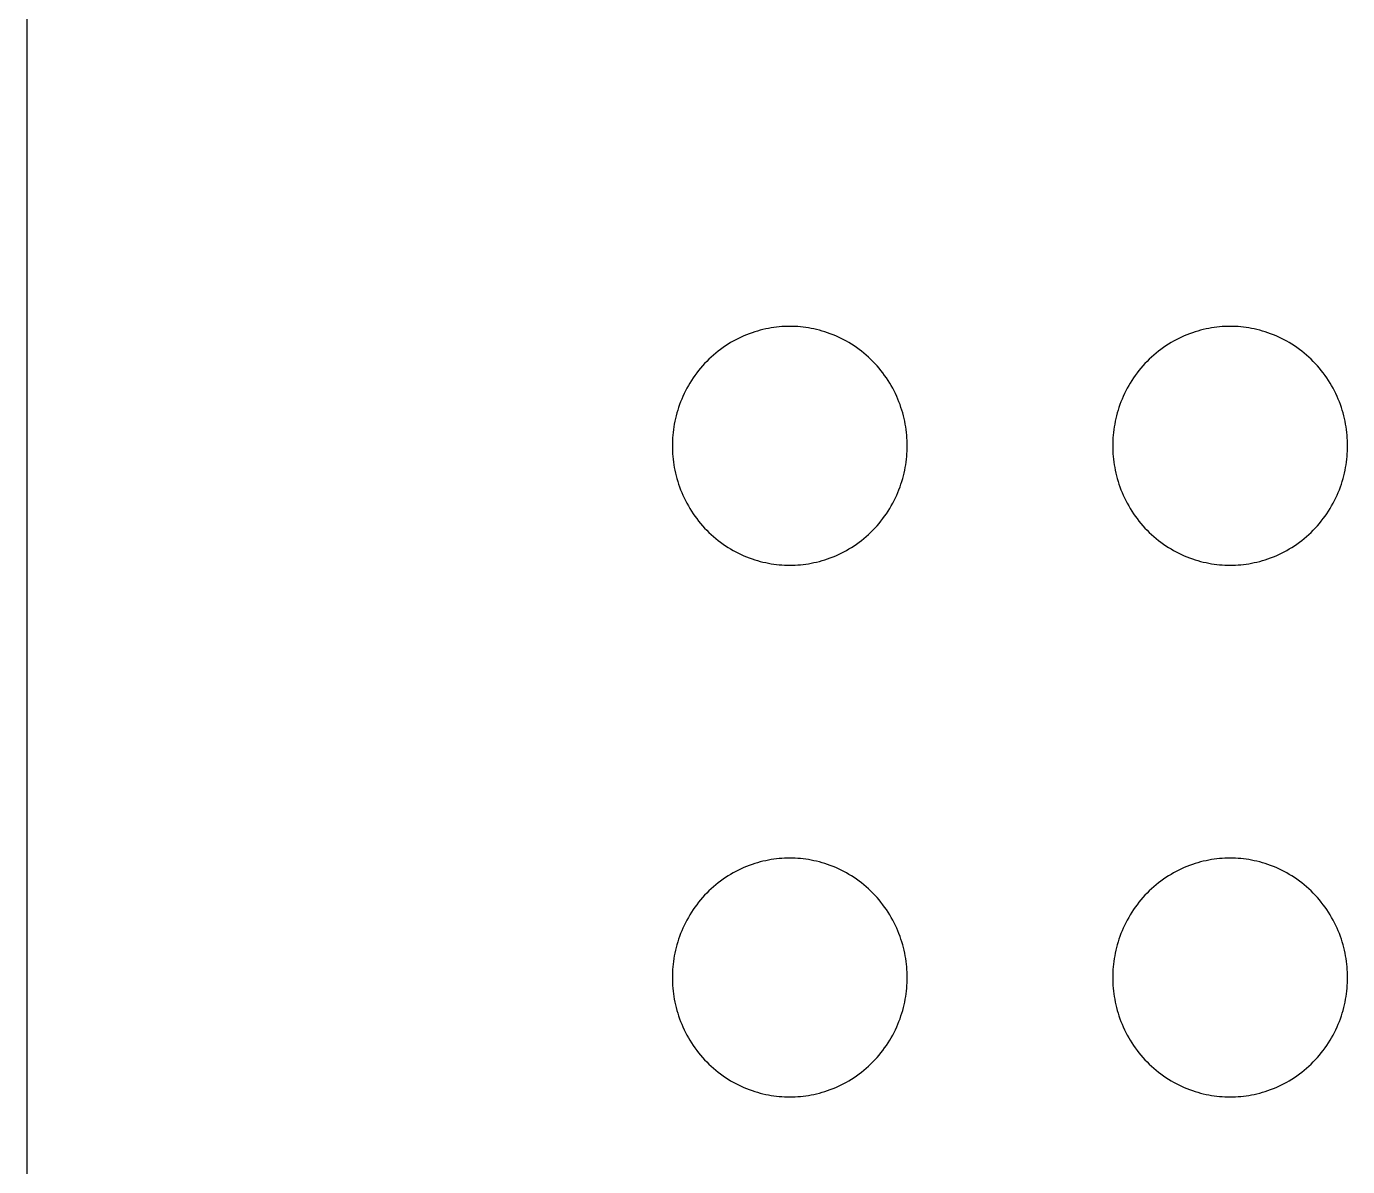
# Model space of a CAD drawing. Header units: millimetres. Extents: x 0 to 4030, y -54 to 2762.
# Drawn here: x 1704.71 to 1742.49, y 491.6 to 524.22 of the extents above; entities that cross this region are included whole.
import ezdxf

# ---------------------------------------------------------------- set-up
doc = ezdxf.new("R2010")
doc.units = ezdxf.units.MM
doc.header["$MEASUREMENT"] = 0
doc.layers.add('Utwórz2D linie widoczne', color=7, linetype='Continuous', true_color=0x000000)

msp = doc.modelspace()

# ---------------------------------------------------------------- linework, layer by layer
at = {"layer": 'Utwórz2D linie widoczne'}
for p, q in [((1704.725, 435.178), (1704.725, 653.261)), ((1704.708, 651.72), (1704.725, 436.72)), ((1725.225, 515.364), (1725.148, 515.33)), ((1725.302, 515.396), (1725.225, 515.364)), ((1725.38, 515.427), (1725.302, 515.396)), ((1725.458, 515.455), (1725.38, 515.427)), ((1725.536, 515.481), (1725.458, 515.455)), ((1725.614, 515.504), (1725.536, 515.481)), ((1725.693, 515.526), (1725.614, 515.504)), ((1725.771, 515.546), (1725.693, 515.526)), ((1725.849, 515.564), (1725.771, 515.546)), ((1725.927, 515.579), (1725.849, 515.564)), ((1726.005, 515.593), (1725.927, 515.579)), ((1726.083, 515.605), (1726.005, 515.593)), ((1726.16, 515.614), (1726.083, 515.605)), ((1726.237, 515.622), (1726.16, 515.614)), ((1726.313, 515.629), (1726.237, 515.622)), ((1726.389, 515.633), (1726.313, 515.629)), ((1726.464, 515.635), (1726.389, 515.633)), ((1726.538, 515.636), (1726.464, 515.635)), ((1726.613, 515.635), (1726.538, 515.636)), ((1726.688, 515.633), (1726.613, 515.635)), ((1726.764, 515.629), (1726.688, 515.633)), ((1726.84, 515.622), (1726.764, 515.629)), ((1726.917, 515.614), (1726.84, 515.622)), ((1726.994, 515.605), (1726.917, 515.614)), ((1727.072, 515.593), (1726.994, 515.605)), ((1727.149, 515.579), (1727.072, 515.593)), ((1727.227, 515.564), (1727.149, 515.579)), ((1727.306, 515.546), (1727.227, 515.564)), ((1727.384, 515.526), (1727.306, 515.546)), ((1727.462, 515.504), (1727.384, 515.526)), ((1727.541, 515.481), (1727.462, 515.504)), ((1727.619, 515.455), (1727.541, 515.481)), ((1727.697, 515.427), (1727.619, 515.455)), ((1727.774, 515.396), (1727.697, 515.427)), ((1727.852, 515.364), (1727.774, 515.396)), ((1727.929, 515.33), (1727.852, 515.364)), ((1737.818, 515.364), (1737.741, 515.33)), ((1737.895, 515.396), (1737.818, 515.364)), ((1737.973, 515.427), (1737.895, 515.396)), ((1738.051, 515.455), (1737.973, 515.427)), ((1738.129, 515.481), (1738.051, 515.455)), ((1738.207, 515.504), (1738.129, 515.481)), ((1738.286, 515.526), (1738.207, 515.504)), ((1738.364, 515.546), (1738.286, 515.526)), ((1738.442, 515.564), (1738.364, 515.546)), ((1738.52, 515.579), (1738.442, 515.564)), ((1738.598, 515.593), (1738.52, 515.579)), ((1738.676, 515.605), (1738.598, 515.593)), ((1738.753, 515.614), (1738.676, 515.605)), ((1738.83, 515.622), (1738.753, 515.614)), ((1738.906, 515.629), (1738.83, 515.622)), ((1738.982, 515.633), (1738.906, 515.629)), ((1739.057, 515.635), (1738.982, 515.633)), ((1739.131, 515.636), (1739.057, 515.635)), ((1739.206, 515.635), (1739.131, 515.636)), ((1739.281, 515.633), (1739.206, 515.635)), ((1739.357, 515.629), (1739.281, 515.633)), ((1739.433, 515.622), (1739.357, 515.629)), ((1739.51, 515.614), (1739.433, 515.622)), ((1739.587, 515.605), (1739.51, 515.614)), ((1739.665, 515.593), (1739.587, 515.605)), ((1739.742, 515.579), (1739.665, 515.593)), ((1739.821, 515.564), (1739.742, 515.579)), ((1739.899, 515.546), (1739.821, 515.564)), ((1739.977, 515.526), (1739.899, 515.546)), ((1740.055, 515.504), (1739.977, 515.526)), ((1740.134, 515.481), (1740.055, 515.504)), ((1740.212, 515.455), (1740.134, 515.481)), ((1740.29, 515.427), (1740.212, 515.455)), ((1740.368, 515.396), (1740.29, 515.427)), ((1740.445, 515.364), (1740.368, 515.396)), ((1740.522, 515.33), (1740.445, 515.364)), ((1724.559, 514.98), (1724.49, 514.927)), ((1724.629, 515.03), (1724.559, 514.98)), ((1724.701, 515.079), (1724.629, 515.03)), ((1724.773, 515.126), (1724.701, 515.079)), ((1724.847, 515.171), (1724.773, 515.126)), ((1724.921, 515.214), (1724.847, 515.171)), ((1724.996, 515.255), (1724.921, 515.214)), ((1725.072, 515.293), (1724.996, 515.255)), ((1725.148, 515.33), (1725.072, 515.293)), ((1728.005, 515.293), (1727.929, 515.33)), ((1728.081, 515.255), (1728.005, 515.293)), ((1728.156, 515.214), (1728.081, 515.255)), ((1728.23, 515.171), (1728.156, 515.214)), ((1728.303, 515.126), (1728.23, 515.171)), ((1728.376, 515.079), (1728.303, 515.126)), ((1728.447, 515.03), (1728.376, 515.079)), ((1728.518, 514.98), (1728.447, 515.03)), ((1728.587, 514.927), (1728.518, 514.98)), ((1737.152, 514.98), (1737.083, 514.927)), ((1737.222, 515.03), (1737.152, 514.98)), ((1737.294, 515.079), (1737.222, 515.03)), ((1737.366, 515.126), (1737.294, 515.079)), ((1737.44, 515.171), (1737.366, 515.126)), ((1737.514, 515.214), (1737.44, 515.171)), ((1737.589, 515.255), (1737.514, 515.214)), ((1737.665, 515.293), (1737.589, 515.255)), ((1737.741, 515.33), (1737.665, 515.293)), ((1740.598, 515.293), (1740.522, 515.33)), ((1740.674, 515.255), (1740.598, 515.293)), ((1740.749, 515.214), (1740.674, 515.255)), ((1740.823, 515.171), (1740.749, 515.214)), ((1740.897, 515.126), (1740.823, 515.171)), ((1740.969, 515.079), (1740.897, 515.126)), ((1741.04, 515.03), (1740.969, 515.079)), ((1741.111, 514.98), (1741.04, 515.03)), ((1741.18, 514.927), (1741.111, 514.98)), ((1724.164, 514.636), (1724.103, 514.572)), ((1724.226, 514.697), (1724.164, 514.636)), ((1724.29, 514.757), (1724.226, 514.697)), ((1724.355, 514.816), (1724.29, 514.757)), ((1724.422, 514.872), (1724.355, 514.816)), ((1724.49, 514.927), (1724.422, 514.872)), ((1728.655, 514.872), (1728.587, 514.927)), ((1728.722, 514.816), (1728.655, 514.872)), ((1728.787, 514.757), (1728.722, 514.816)), ((1728.851, 514.697), (1728.787, 514.757)), ((1728.913, 514.636), (1728.851, 514.697)), ((1728.974, 514.572), (1728.913, 514.636)), ((1736.757, 514.636), (1736.696, 514.572)), ((1736.819, 514.697), (1736.757, 514.636)), ((1736.883, 514.757), (1736.819, 514.697)), ((1736.948, 514.816), (1736.883, 514.757)), ((1737.015, 514.872), (1736.948, 514.816)), ((1737.083, 514.927), (1737.015, 514.872)), ((1741.248, 514.872), (1741.18, 514.927)), ((1741.315, 514.816), (1741.248, 514.872)), ((1741.38, 514.757), (1741.315, 514.816)), ((1741.444, 514.697), (1741.38, 514.757)), ((1741.506, 514.636), (1741.444, 514.697)), ((1741.567, 514.572), (1741.506, 514.636)), ((1723.826, 514.234), (1723.776, 514.162)), ((1723.877, 514.304), (1723.826, 514.234)), ((1723.931, 514.373), (1723.877, 514.304)), ((1723.987, 514.441), (1723.931, 514.373)), ((1724.044, 514.507), (1723.987, 514.441)), ((1724.103, 514.572), (1724.044, 514.507)), ((1729.033, 514.507), (1728.974, 514.572)), ((1729.09, 514.441), (1729.033, 514.507)), ((1729.145, 514.373), (1729.09, 514.441)), ((1729.199, 514.304), (1729.145, 514.373)), ((1729.251, 514.234), (1729.199, 514.304)), ((1729.301, 514.162), (1729.251, 514.234)), ((1736.419, 514.234), (1736.369, 514.162)), ((1736.471, 514.304), (1736.419, 514.234)), ((1736.524, 514.373), (1736.471, 514.304)), ((1736.58, 514.441), (1736.524, 514.373)), ((1736.637, 514.507), (1736.58, 514.441)), ((1736.696, 514.572), (1736.637, 514.507)), ((1741.626, 514.507), (1741.567, 514.572)), ((1741.683, 514.441), (1741.626, 514.507)), ((1741.738, 514.373), (1741.683, 514.441)), ((1741.792, 514.304), (1741.738, 514.373)), ((1741.844, 514.234), (1741.792, 514.304)), ((1741.894, 514.162), (1741.844, 514.234)), ((1723.595, 513.865), (1723.555, 513.789)), ((1723.637, 513.941), (1723.595, 513.865)), ((1723.681, 514.015), (1723.637, 513.941)), ((1723.728, 514.089), (1723.681, 514.015)), ((1723.776, 514.162), (1723.728, 514.089)), ((1729.349, 514.089), (1729.301, 514.162)), ((1729.395, 514.015), (1729.349, 514.089)), ((1729.439, 513.941), (1729.395, 514.015)), ((1729.481, 513.865), (1729.439, 513.941)), ((1729.521, 513.789), (1729.481, 513.865)), ((1736.188, 513.865), (1736.148, 513.789)), ((1736.23, 513.941), (1736.188, 513.865)), ((1736.275, 514.015), (1736.23, 513.941)), ((1736.321, 514.089), (1736.275, 514.015)), ((1736.369, 514.162), (1736.321, 514.089)), ((1741.942, 514.089), (1741.894, 514.162)), ((1741.988, 514.015), (1741.942, 514.089)), ((1742.032, 513.941), (1741.988, 514.015)), ((1742.074, 513.865), (1742.032, 513.941)), ((1742.114, 513.789), (1742.074, 513.865)), ((1723.416, 513.477), (1723.386, 513.398)), ((1723.448, 513.556), (1723.416, 513.477)), ((1723.481, 513.634), (1723.448, 513.556)), ((1723.517, 513.712), (1723.481, 513.634)), ((1723.555, 513.789), (1723.517, 513.712)), ((1729.559, 513.712), (1729.521, 513.789)), ((1729.595, 513.634), (1729.559, 513.712)), ((1729.629, 513.556), (1729.595, 513.634)), ((1729.661, 513.477), (1729.629, 513.556)), ((1729.69, 513.398), (1729.661, 513.477)), ((1736.009, 513.477), (1735.979, 513.398)), ((1736.041, 513.556), (1736.009, 513.477)), ((1736.075, 513.634), (1736.041, 513.556)), ((1736.11, 513.712), (1736.075, 513.634)), ((1736.148, 513.789), (1736.11, 513.712)), ((1742.152, 513.712), (1742.114, 513.789)), ((1742.188, 513.634), (1742.152, 513.712)), ((1742.222, 513.556), (1742.188, 513.634)), ((1742.254, 513.477), (1742.222, 513.556)), ((1742.283, 513.398), (1742.254, 513.477)), ((1723.288, 513.08), (1723.269, 513)), ((1723.31, 513.16), (1723.288, 513.08)), ((1723.333, 513.239), (1723.31, 513.16)), ((1723.359, 513.319), (1723.333, 513.239)), ((1723.386, 513.398), (1723.359, 513.319)), ((1729.718, 513.319), (1729.69, 513.398)), ((1729.743, 513.239), (1729.718, 513.319)), ((1729.767, 513.16), (1729.743, 513.239)), ((1729.788, 513.08), (1729.767, 513.16)), ((1729.808, 513), (1729.788, 513.08)), ((1735.881, 513.08), (1735.862, 513)), ((1735.903, 513.16), (1735.881, 513.08)), ((1735.926, 513.239), (1735.903, 513.16)), ((1735.952, 513.319), (1735.926, 513.239)), ((1735.979, 513.398), (1735.952, 513.319)), ((1742.311, 513.319), (1742.283, 513.398)), ((1742.336, 513.239), (1742.311, 513.319)), ((1742.36, 513.16), (1742.336, 513.239)), ((1742.381, 513.08), (1742.36, 513.16)), ((1742.401, 513), (1742.381, 513.08)), ((1723.223, 512.762), (1723.211, 512.683)), ((1723.236, 512.841), (1723.223, 512.762)), ((1723.252, 512.921), (1723.236, 512.841)), ((1723.269, 513), (1723.252, 512.921)), ((1729.825, 512.921), (1729.808, 513)), ((1729.84, 512.841), (1729.825, 512.921)), ((1729.854, 512.762), (1729.84, 512.841)), ((1729.865, 512.683), (1729.854, 512.762)), ((1735.816, 512.762), (1735.804, 512.683)), ((1735.829, 512.841), (1735.816, 512.762)), ((1735.845, 512.921), (1735.829, 512.841)), ((1735.862, 513), (1735.845, 512.921)), ((1742.418, 512.921), (1742.401, 513)), ((1742.433, 512.841), (1742.418, 512.921)), ((1742.447, 512.762), (1742.433, 512.841)), ((1742.458, 512.683), (1742.447, 512.762)), ((1723.183, 512.372), (1723.181, 512.295)), ((1723.188, 512.449), (1723.183, 512.372)), ((1723.194, 512.527), (1723.188, 512.449)), ((1723.202, 512.605), (1723.194, 512.527)), ((1723.211, 512.683), (1723.202, 512.605)), ((1729.875, 512.605), (1729.865, 512.683)), ((1729.883, 512.527), (1729.875, 512.605)), ((1729.889, 512.449), (1729.883, 512.527)), ((1729.893, 512.372), (1729.889, 512.449)), ((1729.896, 512.295), (1729.893, 512.372)), ((1735.777, 512.372), (1735.774, 512.295)), ((1735.781, 512.449), (1735.777, 512.372)), ((1735.787, 512.527), (1735.781, 512.449)), ((1735.795, 512.605), (1735.787, 512.527)), ((1735.804, 512.683), (1735.795, 512.605)), ((1742.468, 512.605), (1742.458, 512.683)), ((1742.476, 512.527), (1742.468, 512.605)), ((1742.482, 512.449), (1742.476, 512.527)), ((1742.486, 512.372), (1742.482, 512.449)), ((1742.489, 512.295), (1742.486, 512.372)), ((1723.181, 512.295), (1723.18, 512.22)), ((1723.18, 512.22), (1723.181, 512.144)), ((1723.181, 512.144), (1723.183, 512.067)), ((1723.183, 512.067), (1723.188, 511.99)), ((1723.188, 511.99), (1723.194, 511.913)), ((1729.883, 511.913), (1729.889, 511.99)), ((1729.889, 511.99), (1729.893, 512.067)), ((1729.893, 512.067), (1729.896, 512.144)), ((1729.896, 512.22), (1729.896, 512.295)), ((1729.896, 512.144), (1729.896, 512.22)), ((1735.774, 512.295), (1735.773, 512.22)), ((1735.773, 512.22), (1735.774, 512.144)), ((1735.774, 512.144), (1735.777, 512.067)), ((1735.777, 512.067), (1735.781, 511.99)), ((1735.781, 511.99), (1735.787, 511.913)), ((1742.476, 511.913), (1742.482, 511.99)), ((1742.482, 511.99), (1742.486, 512.067)), ((1742.486, 512.067), (1742.489, 512.144)), ((1742.49, 512.22), (1742.489, 512.295)), ((1742.489, 512.144), (1742.49, 512.22)), ((1723.194, 511.913), (1723.202, 511.835)), ((1723.202, 511.835), (1723.211, 511.756)), ((1723.211, 511.756), (1723.223, 511.677)), ((1723.223, 511.677), (1723.236, 511.598)), ((1723.236, 511.598), (1723.252, 511.519)), ((1729.825, 511.519), (1729.84, 511.598)), ((1729.84, 511.598), (1729.854, 511.677)), ((1729.854, 511.677), (1729.865, 511.756)), ((1729.865, 511.756), (1729.875, 511.835)), ((1729.875, 511.835), (1729.883, 511.913)), ((1735.787, 511.913), (1735.795, 511.835)), ((1735.795, 511.835), (1735.804, 511.756)), ((1735.804, 511.756), (1735.816, 511.677)), ((1735.816, 511.677), (1735.829, 511.598)), ((1735.829, 511.598), (1735.845, 511.519)), ((1742.418, 511.519), (1742.433, 511.598)), ((1742.433, 511.598), (1742.447, 511.677)), ((1742.447, 511.677), (1742.458, 511.756)), ((1742.458, 511.756), (1742.468, 511.835)), ((1742.468, 511.835), (1742.476, 511.913)), ((1723.252, 511.519), (1723.269, 511.439)), ((1723.269, 511.439), (1723.288, 511.359)), ((1723.288, 511.359), (1723.31, 511.28)), ((1723.31, 511.28), (1723.333, 511.2)), ((1723.333, 511.2), (1723.359, 511.12)), ((1729.718, 511.12), (1729.743, 511.2)), ((1729.743, 511.2), (1729.767, 511.28)), ((1729.767, 511.28), (1729.788, 511.359)), ((1729.788, 511.359), (1729.808, 511.439)), ((1729.808, 511.439), (1729.825, 511.519)), ((1735.845, 511.519), (1735.862, 511.439)), ((1735.862, 511.439), (1735.881, 511.359)), ((1735.881, 511.359), (1735.903, 511.28)), ((1735.903, 511.28), (1735.926, 511.2)), ((1735.926, 511.2), (1735.952, 511.12)), ((1742.311, 511.12), (1742.336, 511.2)), ((1742.336, 511.2), (1742.36, 511.28)), ((1742.36, 511.28), (1742.381, 511.359)), ((1742.381, 511.359), (1742.401, 511.439)), ((1742.401, 511.439), (1742.418, 511.519)), ((1723.359, 511.12), (1723.386, 511.041)), ((1723.386, 511.041), (1723.416, 510.962)), ((1723.416, 510.962), (1723.448, 510.883)), ((1723.448, 510.883), (1723.481, 510.805)), ((1729.595, 510.805), (1729.629, 510.883)), ((1729.629, 510.883), (1729.661, 510.962)), ((1729.661, 510.962), (1729.69, 511.041)), ((1729.69, 511.041), (1729.718, 511.12)), ((1735.952, 511.12), (1735.979, 511.041)), ((1735.979, 511.041), (1736.009, 510.962)), ((1736.009, 510.962), (1736.041, 510.883)), ((1736.041, 510.883), (1736.075, 510.805)), ((1742.188, 510.805), (1742.222, 510.883)), ((1742.222, 510.883), (1742.254, 510.962)), ((1742.254, 510.962), (1742.283, 511.041)), ((1742.283, 511.041), (1742.311, 511.12)), ((1723.481, 510.805), (1723.517, 510.727)), ((1723.517, 510.727), (1723.555, 510.65)), ((1723.555, 510.65), (1723.595, 510.574)), ((1723.595, 510.574), (1723.637, 510.498)), ((1723.637, 510.498), (1723.681, 510.424)), ((1729.395, 510.424), (1729.439, 510.498)), ((1729.439, 510.498), (1729.481, 510.574)), ((1729.481, 510.574), (1729.521, 510.65)), ((1729.521, 510.65), (1729.559, 510.727)), ((1729.559, 510.727), (1729.595, 510.805)), ((1736.075, 510.805), (1736.11, 510.727)), ((1736.11, 510.727), (1736.148, 510.65)), ((1736.148, 510.65), (1736.188, 510.574)), ((1736.188, 510.574), (1736.23, 510.498)), ((1736.23, 510.498), (1736.275, 510.424)), ((1741.988, 510.424), (1742.032, 510.498)), ((1742.032, 510.498), (1742.074, 510.574)), ((1742.074, 510.574), (1742.114, 510.65)), ((1742.114, 510.65), (1742.152, 510.727)), ((1742.152, 510.727), (1742.188, 510.805)), ((1723.681, 510.424), (1723.728, 510.35)), ((1723.728, 510.35), (1723.776, 510.277)), ((1723.776, 510.277), (1723.826, 510.206)), ((1723.826, 510.206), (1723.877, 510.135)), ((1723.877, 510.135), (1723.931, 510.066)), ((1723.931, 510.066), (1723.987, 509.998)), ((1729.09, 509.998), (1729.145, 510.066)), ((1729.145, 510.066), (1729.199, 510.135)), ((1729.199, 510.135), (1729.251, 510.206)), ((1729.251, 510.206), (1729.301, 510.277)), ((1729.301, 510.277), (1729.349, 510.35)), ((1729.349, 510.35), (1729.395, 510.424)), ((1736.275, 510.424), (1736.321, 510.35)), ((1736.321, 510.35), (1736.369, 510.277)), ((1736.369, 510.277), (1736.419, 510.206)), ((1736.419, 510.206), (1736.471, 510.135)), ((1736.471, 510.135), (1736.524, 510.066)), ((1736.524, 510.066), (1736.58, 509.998)), ((1741.683, 509.998), (1741.738, 510.066)), ((1741.738, 510.066), (1741.792, 510.135)), ((1741.792, 510.135), (1741.844, 510.206)), ((1741.844, 510.206), (1741.894, 510.277)), ((1741.894, 510.277), (1741.942, 510.35)), ((1741.942, 510.35), (1741.988, 510.424)), ((1723.987, 509.998), (1724.044, 509.932)), ((1724.044, 509.932), (1724.103, 509.867)), ((1724.103, 509.867), (1724.164, 509.804)), ((1724.164, 509.804), (1724.226, 509.742)), ((1724.226, 509.742), (1724.29, 509.682)), ((1724.29, 509.682), (1724.355, 509.624)), ((1728.722, 509.624), (1728.787, 509.682)), ((1728.787, 509.682), (1728.851, 509.742)), ((1728.851, 509.742), (1728.913, 509.804)), ((1728.913, 509.804), (1728.974, 509.867)), ((1728.974, 509.867), (1729.033, 509.932)), ((1729.033, 509.932), (1729.09, 509.998)), ((1736.58, 509.998), (1736.637, 509.932)), ((1736.637, 509.932), (1736.696, 509.867)), ((1736.696, 509.867), (1736.757, 509.804)), ((1736.757, 509.804), (1736.819, 509.742)), ((1736.819, 509.742), (1736.883, 509.682)), ((1736.883, 509.682), (1736.948, 509.624)), ((1741.315, 509.624), (1741.38, 509.682)), ((1741.38, 509.682), (1741.444, 509.742)), ((1741.444, 509.742), (1741.506, 509.804)), ((1741.506, 509.804), (1741.567, 509.867)), ((1741.567, 509.867), (1741.626, 509.932)), ((1741.626, 509.932), (1741.683, 509.998)), ((1724.355, 509.624), (1724.422, 509.567)), ((1724.422, 509.567), (1724.49, 509.512)), ((1724.49, 509.512), (1724.559, 509.46)), ((1724.559, 509.46), (1724.629, 509.409)), ((1724.629, 509.409), (1724.701, 509.36)), ((1724.701, 509.36), (1724.773, 509.313)), ((1724.773, 509.313), (1724.847, 509.268)), ((1728.23, 509.268), (1728.303, 509.313)), ((1728.303, 509.313), (1728.376, 509.36)), ((1728.376, 509.36), (1728.447, 509.409)), ((1728.447, 509.409), (1728.518, 509.46)), ((1728.518, 509.46), (1728.587, 509.512)), ((1728.587, 509.512), (1728.655, 509.567)), ((1728.655, 509.567), (1728.722, 509.624)), ((1736.948, 509.624), (1737.015, 509.567)), ((1737.015, 509.567), (1737.083, 509.512)), ((1737.083, 509.512), (1737.152, 509.46)), ((1737.152, 509.46), (1737.222, 509.409)), ((1737.222, 509.409), (1737.294, 509.36)), ((1737.294, 509.36), (1737.366, 509.313)), ((1737.366, 509.313), (1737.44, 509.268)), ((1740.823, 509.268), (1740.897, 509.313)), ((1740.897, 509.313), (1740.969, 509.36)), ((1740.969, 509.36), (1741.04, 509.409)), ((1741.04, 509.409), (1741.111, 509.46)), ((1741.111, 509.46), (1741.18, 509.512)), ((1741.18, 509.512), (1741.248, 509.567)), ((1741.248, 509.567), (1741.315, 509.624)), ((1724.847, 509.268), (1724.921, 509.225)), ((1724.921, 509.225), (1724.996, 509.185)), ((1724.996, 509.185), (1725.072, 509.146)), ((1725.072, 509.146), (1725.148, 509.11)), ((1725.148, 509.11), (1725.225, 509.075)), ((1725.225, 509.075), (1725.302, 509.043)), ((1725.302, 509.043), (1725.38, 509.013)), ((1725.38, 509.013), (1725.458, 508.985)), ((1725.458, 508.985), (1725.536, 508.959)), ((1725.536, 508.959), (1725.614, 508.935)), ((1725.614, 508.935), (1725.693, 508.913)), ((1727.384, 508.913), (1727.462, 508.935)), ((1727.462, 508.935), (1727.541, 508.959)), ((1727.541, 508.959), (1727.619, 508.985)), ((1727.619, 508.985), (1727.697, 509.013)), ((1727.697, 509.013), (1727.774, 509.043)), ((1727.774, 509.043), (1727.852, 509.075)), ((1727.852, 509.075), (1727.929, 509.11)), ((1727.929, 509.11), (1728.005, 509.146)), ((1728.005, 509.146), (1728.081, 509.185)), ((1728.081, 509.185), (1728.156, 509.225)), ((1728.156, 509.225), (1728.23, 509.268)), ((1737.44, 509.268), (1737.514, 509.225)), ((1737.514, 509.225), (1737.589, 509.185)), ((1737.589, 509.185), (1737.665, 509.146)), ((1737.665, 509.146), (1737.741, 509.11)), ((1737.741, 509.11), (1737.818, 509.075)), ((1737.818, 509.075), (1737.895, 509.043)), ((1737.895, 509.043), (1737.973, 509.013)), ((1737.973, 509.013), (1738.051, 508.985)), ((1738.051, 508.985), (1738.129, 508.959)), ((1738.129, 508.959), (1738.207, 508.935)), ((1738.207, 508.935), (1738.286, 508.913)), ((1739.977, 508.913), (1740.055, 508.935)), ((1740.055, 508.935), (1740.134, 508.959)), ((1740.134, 508.959), (1740.212, 508.985)), ((1740.212, 508.985), (1740.29, 509.013)), ((1740.29, 509.013), (1740.368, 509.043)), ((1740.368, 509.043), (1740.445, 509.075)), ((1740.445, 509.075), (1740.522, 509.11)), ((1740.522, 509.11), (1740.598, 509.146)), ((1740.598, 509.146), (1740.674, 509.185)), ((1740.674, 509.185), (1740.749, 509.225)), ((1740.749, 509.225), (1740.823, 509.268)), ((1725.693, 508.913), (1725.771, 508.893)), ((1725.771, 508.893), (1725.849, 508.876)), ((1725.849, 508.876), (1725.927, 508.86)), ((1725.927, 508.86), (1726.005, 508.846)), ((1726.005, 508.846), (1726.083, 508.835)), ((1726.083, 508.835), (1726.16, 508.825)), ((1726.16, 508.825), (1726.237, 508.817)), ((1726.237, 508.817), (1726.313, 508.811)), ((1726.313, 508.811), (1726.389, 508.806)), ((1726.389, 508.806), (1726.464, 508.804)), ((1726.464, 508.804), (1726.538, 508.803)), ((1726.538, 508.803), (1726.613, 508.804)), ((1726.613, 508.804), (1726.688, 508.806)), ((1726.688, 508.806), (1726.764, 508.811)), ((1726.764, 508.811), (1726.84, 508.817)), ((1726.84, 508.817), (1726.917, 508.825)), ((1726.917, 508.825), (1726.994, 508.835)), ((1726.994, 508.835), (1727.072, 508.846)), ((1727.072, 508.846), (1727.149, 508.86)), ((1727.149, 508.86), (1727.227, 508.876)), ((1727.227, 508.876), (1727.306, 508.893)), ((1727.306, 508.893), (1727.384, 508.913)), ((1738.286, 508.913), (1738.364, 508.893)), ((1738.364, 508.893), (1738.442, 508.876)), ((1738.442, 508.876), (1738.52, 508.86)), ((1738.52, 508.86), (1738.598, 508.846)), ((1738.598, 508.846), (1738.676, 508.835)), ((1738.676, 508.835), (1738.753, 508.825)), ((1738.753, 508.825), (1738.83, 508.817)), ((1738.83, 508.817), (1738.906, 508.811)), ((1738.906, 508.811), (1738.982, 508.806)), ((1738.982, 508.806), (1739.057, 508.804)), ((1739.057, 508.804), (1739.131, 508.803)), ((1739.131, 508.803), (1739.206, 508.804)), ((1739.206, 508.804), (1739.281, 508.806)), ((1739.281, 508.806), (1739.357, 508.811)), ((1739.357, 508.811), (1739.433, 508.817)), ((1739.433, 508.817), (1739.51, 508.825)), ((1739.51, 508.825), (1739.587, 508.835)), ((1739.587, 508.835), (1739.665, 508.846)), ((1739.665, 508.846), (1739.742, 508.86)), ((1739.742, 508.86), (1739.821, 508.876)), ((1739.821, 508.876), (1739.899, 508.893)), ((1739.899, 508.893), (1739.977, 508.913)), ((1725.458, 500.239), (1725.38, 500.211)), ((1725.536, 500.265), (1725.458, 500.239)), ((1725.614, 500.289), (1725.536, 500.265)), ((1725.693, 500.311), (1725.614, 500.289)), ((1725.771, 500.331), (1725.693, 500.311)), ((1725.849, 500.348), (1725.771, 500.331)), ((1725.927, 500.364), (1725.849, 500.348)), ((1726.005, 500.378), (1725.927, 500.364)), ((1726.083, 500.39), (1726.005, 500.378)), ((1726.16, 500.399), (1726.083, 500.39)), ((1726.237, 500.407), (1726.16, 500.399)), ((1726.313, 500.413), (1726.237, 500.407)), ((1726.389, 500.418), (1726.313, 500.413)), ((1726.464, 500.42), (1726.389, 500.418)), ((1726.538, 500.421), (1726.464, 500.42)), ((1726.613, 500.42), (1726.538, 500.421)), ((1726.688, 500.418), (1726.613, 500.42)), ((1726.764, 500.413), (1726.688, 500.418)), ((1726.84, 500.407), (1726.764, 500.413)), ((1726.917, 500.399), (1726.84, 500.407)), ((1726.994, 500.39), (1726.917, 500.399)), ((1727.072, 500.378), (1726.994, 500.39)), ((1727.149, 500.364), (1727.072, 500.378)), ((1727.227, 500.348), (1727.149, 500.364)), ((1727.306, 500.331), (1727.227, 500.348)), ((1727.384, 500.311), (1727.306, 500.331)), ((1727.462, 500.289), (1727.384, 500.311)), ((1727.541, 500.265), (1727.462, 500.289)), ((1727.619, 500.239), (1727.541, 500.265)), ((1727.697, 500.211), (1727.619, 500.239)), ((1738.051, 500.239), (1737.973, 500.211)), ((1738.129, 500.265), (1738.051, 500.239)), ((1738.207, 500.289), (1738.129, 500.265)), ((1738.286, 500.311), (1738.207, 500.289)), ((1738.364, 500.331), (1738.286, 500.311)), ((1738.442, 500.348), (1738.364, 500.331)), ((1738.52, 500.364), (1738.442, 500.348)), ((1738.598, 500.378), (1738.52, 500.364)), ((1738.676, 500.39), (1738.598, 500.378)), ((1738.753, 500.399), (1738.676, 500.39)), ((1738.83, 500.407), (1738.753, 500.399)), ((1738.906, 500.413), (1738.83, 500.407)), ((1738.982, 500.418), (1738.906, 500.413)), ((1739.057, 500.42), (1738.982, 500.418)), ((1739.131, 500.421), (1739.057, 500.42)), ((1739.206, 500.42), (1739.131, 500.421)), ((1739.281, 500.418), (1739.206, 500.42)), ((1739.357, 500.413), (1739.281, 500.418)), ((1739.433, 500.407), (1739.357, 500.413)), ((1739.51, 500.399), (1739.433, 500.407)), ((1739.587, 500.39), (1739.51, 500.399)), ((1739.665, 500.378), (1739.587, 500.39)), ((1739.742, 500.364), (1739.665, 500.378)), ((1739.821, 500.348), (1739.742, 500.364)), ((1739.899, 500.331), (1739.821, 500.348)), ((1739.977, 500.311), (1739.899, 500.331)), ((1740.055, 500.289), (1739.977, 500.311)), ((1740.134, 500.265), (1740.055, 500.289)), ((1740.212, 500.239), (1740.134, 500.265)), ((1740.29, 500.211), (1740.212, 500.239)), ((1724.701, 499.864), (1724.629, 499.815)), ((1724.773, 499.911), (1724.701, 499.864)), ((1724.847, 499.956), (1724.773, 499.911)), ((1724.921, 499.999), (1724.847, 499.956)), ((1724.996, 500.039), (1724.921, 499.999)), ((1725.072, 500.078), (1724.996, 500.039)), ((1725.148, 500.115), (1725.072, 500.078)), ((1725.225, 500.149), (1725.148, 500.115)), ((1725.302, 500.181), (1725.225, 500.149)), ((1725.38, 500.211), (1725.302, 500.181)), ((1727.774, 500.181), (1727.697, 500.211)), ((1727.852, 500.149), (1727.774, 500.181)), ((1727.929, 500.115), (1727.852, 500.149)), ((1728.005, 500.078), (1727.929, 500.115)), ((1728.081, 500.039), (1728.005, 500.078)), ((1728.156, 499.999), (1728.081, 500.039)), ((1728.23, 499.956), (1728.156, 499.999)), ((1728.303, 499.911), (1728.23, 499.956)), ((1728.376, 499.864), (1728.303, 499.911)), ((1728.447, 499.815), (1728.376, 499.864)), ((1737.294, 499.864), (1737.222, 499.815)), ((1737.366, 499.911), (1737.294, 499.864)), ((1737.44, 499.956), (1737.366, 499.911)), ((1737.514, 499.999), (1737.44, 499.956)), ((1737.589, 500.039), (1737.514, 499.999)), ((1737.665, 500.078), (1737.589, 500.039)), ((1737.741, 500.115), (1737.665, 500.078)), ((1737.818, 500.149), (1737.741, 500.115)), ((1737.895, 500.181), (1737.818, 500.149)), ((1737.973, 500.211), (1737.895, 500.181)), ((1740.368, 500.181), (1740.29, 500.211)), ((1740.445, 500.149), (1740.368, 500.181)), ((1740.522, 500.115), (1740.445, 500.149)), ((1740.598, 500.078), (1740.522, 500.115)), ((1740.674, 500.039), (1740.598, 500.078)), ((1740.749, 499.999), (1740.674, 500.039)), ((1740.823, 499.956), (1740.749, 499.999)), ((1740.897, 499.911), (1740.823, 499.956)), ((1740.969, 499.864), (1740.897, 499.911)), ((1741.04, 499.815), (1740.969, 499.864)), ((1724.226, 499.482), (1724.164, 499.42)), ((1724.29, 499.542), (1724.226, 499.482)), ((1724.355, 499.601), (1724.29, 499.542)), ((1724.422, 499.657), (1724.355, 499.601)), ((1724.49, 499.712), (1724.422, 499.657)), ((1724.559, 499.764), (1724.49, 499.712)), ((1724.629, 499.815), (1724.559, 499.764)), ((1728.518, 499.764), (1728.447, 499.815)), ((1728.587, 499.712), (1728.518, 499.764)), ((1728.655, 499.657), (1728.587, 499.712)), ((1728.722, 499.601), (1728.655, 499.657)), ((1728.787, 499.542), (1728.722, 499.601)), ((1728.851, 499.482), (1728.787, 499.542)), ((1728.913, 499.42), (1728.851, 499.482)), ((1736.819, 499.482), (1736.757, 499.42)), ((1736.883, 499.542), (1736.819, 499.482)), ((1736.948, 499.601), (1736.883, 499.542)), ((1737.015, 499.657), (1736.948, 499.601)), ((1737.083, 499.712), (1737.015, 499.657)), ((1737.152, 499.764), (1737.083, 499.712)), ((1737.222, 499.815), (1737.152, 499.764)), ((1741.111, 499.764), (1741.04, 499.815)), ((1741.18, 499.712), (1741.111, 499.764)), ((1741.248, 499.657), (1741.18, 499.712)), ((1741.315, 499.601), (1741.248, 499.657)), ((1741.38, 499.542), (1741.315, 499.601)), ((1741.444, 499.482), (1741.38, 499.542)), ((1741.506, 499.42), (1741.444, 499.482)), ((1723.931, 499.158), (1723.877, 499.089)), ((1723.987, 499.226), (1723.931, 499.158)), ((1724.044, 499.292), (1723.987, 499.226)), ((1724.103, 499.357), (1724.044, 499.292)), ((1724.164, 499.42), (1724.103, 499.357)), ((1728.974, 499.357), (1728.913, 499.42)), ((1729.033, 499.292), (1728.974, 499.357)), ((1729.09, 499.226), (1729.033, 499.292)), ((1729.145, 499.158), (1729.09, 499.226)), ((1729.199, 499.089), (1729.145, 499.158)), ((1736.524, 499.158), (1736.471, 499.089)), ((1736.58, 499.226), (1736.524, 499.158)), ((1736.637, 499.292), (1736.58, 499.226)), ((1736.696, 499.357), (1736.637, 499.292)), ((1736.757, 499.42), (1736.696, 499.357)), ((1741.567, 499.357), (1741.506, 499.42)), ((1741.626, 499.292), (1741.567, 499.357)), ((1741.683, 499.226), (1741.626, 499.292)), ((1741.738, 499.158), (1741.683, 499.226)), ((1741.792, 499.089), (1741.738, 499.158)), ((1723.637, 498.726), (1723.595, 498.65)), ((1723.681, 498.8), (1723.637, 498.726)), ((1723.728, 498.874), (1723.681, 498.8)), ((1723.776, 498.947), (1723.728, 498.874)), ((1723.826, 499.018), (1723.776, 498.947)), ((1723.877, 499.089), (1723.826, 499.018)), ((1729.251, 499.018), (1729.199, 499.089)), ((1729.301, 498.947), (1729.251, 499.018)), ((1729.349, 498.874), (1729.301, 498.947)), ((1729.395, 498.8), (1729.349, 498.874)), ((1729.439, 498.726), (1729.395, 498.8)), ((1729.481, 498.65), (1729.439, 498.726)), ((1736.23, 498.726), (1736.188, 498.65)), ((1736.275, 498.8), (1736.23, 498.726)), ((1736.321, 498.874), (1736.275, 498.8)), ((1736.369, 498.947), (1736.321, 498.874)), ((1736.419, 499.018), (1736.369, 498.947)), ((1736.471, 499.089), (1736.419, 499.018)), ((1741.844, 499.018), (1741.792, 499.089)), ((1741.894, 498.947), (1741.844, 499.018)), ((1741.942, 498.874), (1741.894, 498.947)), ((1741.988, 498.8), (1741.942, 498.874)), ((1742.032, 498.726), (1741.988, 498.8)), ((1742.074, 498.65), (1742.032, 498.726)), ((1723.481, 498.419), (1723.448, 498.341)), ((1723.517, 498.497), (1723.481, 498.419)), ((1723.555, 498.574), (1723.517, 498.497)), ((1723.595, 498.65), (1723.555, 498.574)), ((1729.521, 498.574), (1729.481, 498.65)), ((1729.559, 498.497), (1729.521, 498.574)), ((1729.595, 498.419), (1729.559, 498.497)), ((1729.629, 498.341), (1729.595, 498.419)), ((1736.075, 498.419), (1736.041, 498.341)), ((1736.11, 498.497), (1736.075, 498.419)), ((1736.148, 498.574), (1736.11, 498.497)), ((1736.188, 498.65), (1736.148, 498.574)), ((1742.114, 498.574), (1742.074, 498.65)), ((1742.152, 498.497), (1742.114, 498.574)), ((1742.188, 498.419), (1742.152, 498.497)), ((1742.222, 498.341), (1742.188, 498.419)), ((1723.333, 498.024), (1723.31, 497.945)), ((1723.359, 498.104), (1723.333, 498.024)), ((1723.386, 498.183), (1723.359, 498.104)), ((1723.416, 498.262), (1723.386, 498.183)), ((1723.448, 498.341), (1723.416, 498.262)), ((1729.661, 498.262), (1729.629, 498.341)), ((1729.69, 498.183), (1729.661, 498.262)), ((1729.718, 498.104), (1729.69, 498.183)), ((1729.743, 498.024), (1729.718, 498.104)), ((1729.767, 497.945), (1729.743, 498.024)), ((1735.926, 498.024), (1735.903, 497.945)), ((1735.952, 498.104), (1735.926, 498.024)), ((1735.979, 498.183), (1735.952, 498.104)), ((1736.009, 498.262), (1735.979, 498.183)), ((1736.041, 498.341), (1736.009, 498.262)), ((1742.254, 498.262), (1742.222, 498.341)), ((1742.283, 498.183), (1742.254, 498.262)), ((1742.311, 498.104), (1742.283, 498.183)), ((1742.336, 498.024), (1742.311, 498.104)), ((1742.36, 497.945), (1742.336, 498.024)), ((1723.236, 497.626), (1723.223, 497.547)), ((1723.252, 497.706), (1723.236, 497.626)), ((1723.269, 497.785), (1723.252, 497.706)), ((1723.288, 497.865), (1723.269, 497.785)), ((1723.31, 497.945), (1723.288, 497.865)), ((1729.788, 497.865), (1729.767, 497.945)), ((1729.808, 497.785), (1729.788, 497.865)), ((1729.825, 497.706), (1729.808, 497.785)), ((1729.84, 497.626), (1729.825, 497.706)), ((1729.854, 497.547), (1729.84, 497.626)), ((1735.829, 497.626), (1735.816, 497.547)), ((1735.845, 497.706), (1735.829, 497.626)), ((1735.862, 497.785), (1735.845, 497.706)), ((1735.881, 497.865), (1735.862, 497.785)), ((1735.903, 497.945), (1735.881, 497.865)), ((1742.381, 497.865), (1742.36, 497.945)), ((1742.401, 497.785), (1742.381, 497.865)), ((1742.418, 497.706), (1742.401, 497.785)), ((1742.433, 497.626), (1742.418, 497.706)), ((1742.447, 497.547), (1742.433, 497.626)), ((1723.188, 497.234), (1723.183, 497.157)), ((1723.194, 497.312), (1723.188, 497.234)), ((1723.202, 497.39), (1723.194, 497.312)), ((1723.211, 497.468), (1723.202, 497.39)), ((1723.223, 497.547), (1723.211, 497.468)), ((1729.865, 497.468), (1729.854, 497.547)), ((1729.875, 497.39), (1729.865, 497.468)), ((1729.883, 497.312), (1729.875, 497.39)), ((1729.889, 497.234), (1729.883, 497.312)), ((1729.893, 497.157), (1729.889, 497.234)), ((1735.781, 497.234), (1735.777, 497.157)), ((1735.787, 497.312), (1735.781, 497.234)), ((1735.795, 497.39), (1735.787, 497.312)), ((1735.804, 497.468), (1735.795, 497.39)), ((1735.816, 497.547), (1735.804, 497.468)), ((1742.458, 497.468), (1742.447, 497.547)), ((1742.468, 497.39), (1742.458, 497.468)), ((1742.476, 497.312), (1742.468, 497.39)), ((1742.482, 497.234), (1742.476, 497.312)), ((1742.486, 497.157), (1742.482, 497.234)), ((1723.181, 497.08), (1723.18, 497.005)), ((1723.18, 497.005), (1723.181, 496.929)), ((1723.183, 497.157), (1723.181, 497.08)), ((1723.181, 496.929), (1723.183, 496.852)), ((1723.183, 496.852), (1723.188, 496.775)), ((1729.889, 496.775), (1729.893, 496.852)), ((1729.896, 497.08), (1729.893, 497.157)), ((1729.893, 496.852), (1729.896, 496.929)), ((1729.896, 497.005), (1729.896, 497.08)), ((1729.896, 496.929), (1729.896, 497.005)), ((1735.774, 497.08), (1735.773, 497.005)), ((1735.773, 497.005), (1735.774, 496.929)), ((1735.777, 497.157), (1735.774, 497.08)), ((1735.774, 496.929), (1735.777, 496.852)), ((1735.777, 496.852), (1735.781, 496.775)), ((1742.482, 496.775), (1742.486, 496.852)), ((1742.489, 497.08), (1742.486, 497.157)), ((1742.486, 496.852), (1742.489, 496.929)), ((1742.49, 497.005), (1742.489, 497.08)), ((1742.489, 496.929), (1742.49, 497.005)), ((1723.188, 496.775), (1723.194, 496.698)), ((1723.194, 496.698), (1723.202, 496.619)), ((1723.202, 496.619), (1723.211, 496.541)), ((1723.211, 496.541), (1723.223, 496.462)), ((1723.223, 496.462), (1723.236, 496.383)), ((1729.84, 496.383), (1729.854, 496.462)), ((1729.854, 496.462), (1729.865, 496.541)), ((1729.865, 496.541), (1729.875, 496.619)), ((1729.875, 496.619), (1729.883, 496.698)), ((1729.883, 496.698), (1729.889, 496.775)), ((1735.781, 496.775), (1735.787, 496.698)), ((1735.787, 496.698), (1735.795, 496.619)), ((1735.795, 496.619), (1735.804, 496.541)), ((1735.804, 496.541), (1735.816, 496.462)), ((1735.816, 496.462), (1735.829, 496.383)), ((1742.433, 496.383), (1742.447, 496.462)), ((1742.447, 496.462), (1742.458, 496.541)), ((1742.458, 496.541), (1742.468, 496.619)), ((1742.468, 496.619), (1742.476, 496.698)), ((1742.476, 496.698), (1742.482, 496.775)), ((1723.236, 496.383), (1723.252, 496.303)), ((1723.252, 496.303), (1723.269, 496.224)), ((1723.269, 496.224), (1723.288, 496.144)), ((1723.288, 496.144), (1723.31, 496.064)), ((1729.767, 496.064), (1729.788, 496.144)), ((1729.788, 496.144), (1729.808, 496.224)), ((1729.808, 496.224), (1729.825, 496.303)), ((1729.825, 496.303), (1729.84, 496.383)), ((1735.829, 496.383), (1735.845, 496.303)), ((1735.845, 496.303), (1735.862, 496.224)), ((1735.862, 496.224), (1735.881, 496.144)), ((1735.881, 496.144), (1735.903, 496.064)), ((1742.36, 496.064), (1742.381, 496.144)), ((1742.381, 496.144), (1742.401, 496.224)), ((1742.401, 496.224), (1742.418, 496.303)), ((1742.418, 496.303), (1742.433, 496.383)), ((1723.31, 496.064), (1723.333, 495.985)), ((1723.333, 495.985), (1723.359, 495.905)), ((1723.359, 495.905), (1723.386, 495.826)), ((1723.386, 495.826), (1723.416, 495.747)), ((1723.416, 495.747), (1723.448, 495.668)), ((1729.629, 495.668), (1729.661, 495.747)), ((1729.661, 495.747), (1729.69, 495.826)), ((1729.69, 495.826), (1729.718, 495.905)), ((1729.718, 495.905), (1729.743, 495.985)), ((1729.743, 495.985), (1729.767, 496.064)), ((1735.903, 496.064), (1735.926, 495.985)), ((1735.926, 495.985), (1735.952, 495.905)), ((1735.952, 495.905), (1735.979, 495.826)), ((1735.979, 495.826), (1736.009, 495.747)), ((1736.009, 495.747), (1736.041, 495.668)), ((1742.222, 495.668), (1742.254, 495.747)), ((1742.254, 495.747), (1742.283, 495.826)), ((1742.283, 495.826), (1742.311, 495.905)), ((1742.311, 495.905), (1742.336, 495.985)), ((1742.336, 495.985), (1742.36, 496.064)), ((1723.448, 495.668), (1723.481, 495.59)), ((1723.481, 495.59), (1723.517, 495.512)), ((1723.517, 495.512), (1723.555, 495.435)), ((1723.555, 495.435), (1723.595, 495.359)), ((1723.595, 495.359), (1723.637, 495.283)), ((1729.439, 495.283), (1729.481, 495.359)), ((1729.481, 495.359), (1729.521, 495.435)), ((1729.521, 495.435), (1729.559, 495.512)), ((1729.559, 495.512), (1729.595, 495.59)), ((1729.595, 495.59), (1729.629, 495.668)), ((1736.041, 495.668), (1736.075, 495.59)), ((1736.075, 495.59), (1736.11, 495.512)), ((1736.11, 495.512), (1736.148, 495.435)), ((1736.148, 495.435), (1736.188, 495.359)), ((1736.188, 495.359), (1736.23, 495.283)), ((1742.032, 495.283), (1742.074, 495.359)), ((1742.074, 495.359), (1742.114, 495.435)), ((1742.114, 495.435), (1742.152, 495.512)), ((1742.152, 495.512), (1742.188, 495.59)), ((1742.188, 495.59), (1742.222, 495.668)), ((1723.637, 495.283), (1723.681, 495.209)), ((1723.681, 495.209), (1723.728, 495.135)), ((1723.728, 495.135), (1723.776, 495.062)), ((1723.776, 495.062), (1723.826, 494.991)), ((1723.826, 494.991), (1723.877, 494.92)), ((1729.199, 494.92), (1729.251, 494.991)), ((1729.251, 494.991), (1729.301, 495.062)), ((1729.301, 495.062), (1729.349, 495.135)), ((1729.349, 495.135), (1729.395, 495.209)), ((1729.395, 495.209), (1729.439, 495.283)), ((1736.23, 495.283), (1736.275, 495.209)), ((1736.275, 495.209), (1736.321, 495.135)), ((1736.321, 495.135), (1736.369, 495.062)), ((1736.369, 495.062), (1736.419, 494.991)), ((1736.419, 494.991), (1736.471, 494.92)), ((1741.792, 494.92), (1741.844, 494.991)), ((1741.844, 494.991), (1741.894, 495.062)), ((1741.894, 495.062), (1741.942, 495.135)), ((1741.942, 495.135), (1741.988, 495.209)), ((1741.988, 495.209), (1742.032, 495.283)), ((1723.877, 494.92), (1723.931, 494.851)), ((1723.931, 494.851), (1723.987, 494.783)), ((1723.987, 494.783), (1724.044, 494.717)), ((1724.044, 494.717), (1724.103, 494.652)), ((1724.103, 494.652), (1724.164, 494.589)), ((1724.164, 494.589), (1724.226, 494.527)), ((1728.851, 494.527), (1728.913, 494.589)), ((1728.913, 494.589), (1728.974, 494.652)), ((1728.974, 494.652), (1729.033, 494.717)), ((1729.033, 494.717), (1729.09, 494.783)), ((1729.09, 494.783), (1729.145, 494.851)), ((1729.145, 494.851), (1729.199, 494.92)), ((1736.471, 494.92), (1736.524, 494.851)), ((1736.524, 494.851), (1736.58, 494.783)), ((1736.58, 494.783), (1736.637, 494.717)), ((1736.637, 494.717), (1736.696, 494.652)), ((1736.696, 494.652), (1736.757, 494.589)), ((1736.757, 494.589), (1736.819, 494.527)), ((1741.444, 494.527), (1741.506, 494.589)), ((1741.506, 494.589), (1741.567, 494.652)), ((1741.567, 494.652), (1741.626, 494.717)), ((1741.626, 494.717), (1741.683, 494.783)), ((1741.683, 494.783), (1741.738, 494.851)), ((1741.738, 494.851), (1741.792, 494.92)), ((1724.226, 494.527), (1724.29, 494.467)), ((1724.29, 494.467), (1724.355, 494.409)), ((1724.355, 494.409), (1724.422, 494.352)), ((1724.422, 494.352), (1724.49, 494.297)), ((1724.49, 494.297), (1724.559, 494.245)), ((1724.559, 494.245), (1724.629, 494.194)), ((1724.629, 494.194), (1724.701, 494.145)), ((1728.376, 494.145), (1728.447, 494.194)), ((1728.447, 494.194), (1728.518, 494.245)), ((1728.518, 494.245), (1728.587, 494.297)), ((1728.587, 494.297), (1728.655, 494.352)), ((1728.655, 494.352), (1728.722, 494.409)), ((1728.722, 494.409), (1728.787, 494.467)), ((1728.787, 494.467), (1728.851, 494.527)), ((1736.819, 494.527), (1736.883, 494.467)), ((1736.883, 494.467), (1736.948, 494.409)), ((1736.948, 494.409), (1737.015, 494.352)), ((1737.015, 494.352), (1737.083, 494.297)), ((1737.083, 494.297), (1737.152, 494.245)), ((1737.152, 494.245), (1737.222, 494.194)), ((1737.222, 494.194), (1737.294, 494.145)), ((1740.969, 494.145), (1741.04, 494.194)), ((1741.04, 494.194), (1741.111, 494.245)), ((1741.111, 494.245), (1741.18, 494.297)), ((1741.18, 494.297), (1741.248, 494.352)), ((1741.248, 494.352), (1741.315, 494.409)), ((1741.315, 494.409), (1741.38, 494.467)), ((1741.38, 494.467), (1741.444, 494.527)), ((1724.701, 494.145), (1724.773, 494.098)), ((1724.773, 494.098), (1724.847, 494.053)), ((1724.847, 494.053), (1724.921, 494.01)), ((1724.921, 494.01), (1724.996, 493.97)), ((1724.996, 493.97), (1725.072, 493.931)), ((1725.072, 493.931), (1725.148, 493.894)), ((1725.148, 493.894), (1725.225, 493.86)), ((1725.225, 493.86), (1725.302, 493.828)), ((1725.302, 493.828), (1725.38, 493.798)), ((1727.697, 493.798), (1727.774, 493.828)), ((1727.774, 493.828), (1727.852, 493.86)), ((1727.852, 493.86), (1727.929, 493.894)), ((1727.929, 493.894), (1728.005, 493.931)), ((1728.005, 493.931), (1728.081, 493.97)), ((1728.081, 493.97), (1728.156, 494.01)), ((1728.156, 494.01), (1728.23, 494.053)), ((1728.23, 494.053), (1728.303, 494.098)), ((1728.303, 494.098), (1728.376, 494.145)), ((1737.294, 494.145), (1737.366, 494.098)), ((1737.366, 494.098), (1737.44, 494.053)), ((1737.44, 494.053), (1737.514, 494.01)), ((1737.514, 494.01), (1737.589, 493.97)), ((1737.589, 493.97), (1737.665, 493.931)), ((1737.665, 493.931), (1737.741, 493.894)), ((1737.741, 493.894), (1737.818, 493.86)), ((1737.818, 493.86), (1737.895, 493.828)), ((1737.895, 493.828), (1737.973, 493.798)), ((1740.29, 493.798), (1740.368, 493.828)), ((1740.368, 493.828), (1740.445, 493.86)), ((1740.445, 493.86), (1740.522, 493.894)), ((1740.522, 493.894), (1740.598, 493.931)), ((1740.598, 493.931), (1740.674, 493.97)), ((1740.674, 493.97), (1740.749, 494.01)), ((1740.749, 494.01), (1740.823, 494.053)), ((1740.823, 494.053), (1740.897, 494.098)), ((1740.897, 494.098), (1740.969, 494.145)), ((1725.38, 493.798), (1725.458, 493.77)), ((1725.458, 493.77), (1725.536, 493.744)), ((1725.536, 493.744), (1725.614, 493.72)), ((1725.614, 493.72), (1725.693, 493.698)), ((1725.693, 493.698), (1725.771, 493.678)), ((1725.771, 493.678), (1725.849, 493.661)), ((1725.849, 493.661), (1725.927, 493.645)), ((1725.927, 493.645), (1726.005, 493.631)), ((1726.005, 493.631), (1726.083, 493.62)), ((1726.083, 493.62), (1726.16, 493.61)), ((1726.16, 493.61), (1726.237, 493.602)), ((1726.237, 493.602), (1726.313, 493.596)), ((1726.313, 493.596), (1726.389, 493.591)), ((1726.389, 493.591), (1726.464, 493.589)), ((1726.464, 493.589), (1726.538, 493.588)), ((1726.538, 493.588), (1726.613, 493.589)), ((1726.613, 493.589), (1726.688, 493.591)), ((1726.688, 493.591), (1726.764, 493.596)), ((1726.764, 493.596), (1726.84, 493.602)), ((1726.84, 493.602), (1726.917, 493.61)), ((1726.917, 493.61), (1726.994, 493.62)), ((1726.994, 493.62), (1727.072, 493.631)), ((1727.072, 493.631), (1727.149, 493.645)), ((1727.149, 493.645), (1727.227, 493.661)), ((1727.227, 493.661), (1727.306, 493.678)), ((1727.306, 493.678), (1727.384, 493.698)), ((1727.384, 493.698), (1727.462, 493.72)), ((1727.462, 493.72), (1727.541, 493.744)), ((1727.541, 493.744), (1727.619, 493.77)), ((1727.619, 493.77), (1727.697, 493.798)), ((1737.973, 493.798), (1738.051, 493.77)), ((1738.051, 493.77), (1738.129, 493.744)), ((1738.129, 493.744), (1738.207, 493.72)), ((1738.207, 493.72), (1738.286, 493.698)), ((1738.286, 493.698), (1738.364, 493.678)), ((1738.364, 493.678), (1738.442, 493.661)), ((1738.442, 493.661), (1738.52, 493.645)), ((1738.52, 493.645), (1738.598, 493.631)), ((1738.598, 493.631), (1738.676, 493.62)), ((1738.676, 493.62), (1738.753, 493.61)), ((1738.753, 493.61), (1738.83, 493.602)), ((1738.83, 493.602), (1738.906, 493.596)), ((1738.906, 493.596), (1738.982, 493.591)), ((1738.982, 493.591), (1739.057, 493.589)), ((1739.057, 493.589), (1739.131, 493.588)), ((1739.131, 493.588), (1739.206, 493.589)), ((1739.206, 493.589), (1739.281, 493.591)), ((1739.281, 493.591), (1739.357, 493.596)), ((1739.357, 493.596), (1739.433, 493.602)), ((1739.433, 493.602), (1739.51, 493.61)), ((1739.51, 493.61), (1739.587, 493.62)), ((1739.587, 493.62), (1739.665, 493.631)), ((1739.665, 493.631), (1739.742, 493.645)), ((1739.742, 493.645), (1739.821, 493.661)), ((1739.821, 493.661), (1739.899, 493.678)), ((1739.899, 493.678), (1739.977, 493.698)), ((1739.977, 493.698), (1740.055, 493.72)), ((1740.055, 493.72), (1740.134, 493.744)), ((1740.134, 493.744), (1740.212, 493.77)), ((1740.212, 493.77), (1740.29, 493.798))]:
    msp.add_line(p, q, dxfattribs=at)

doc.saveas('drawing.dxf')
